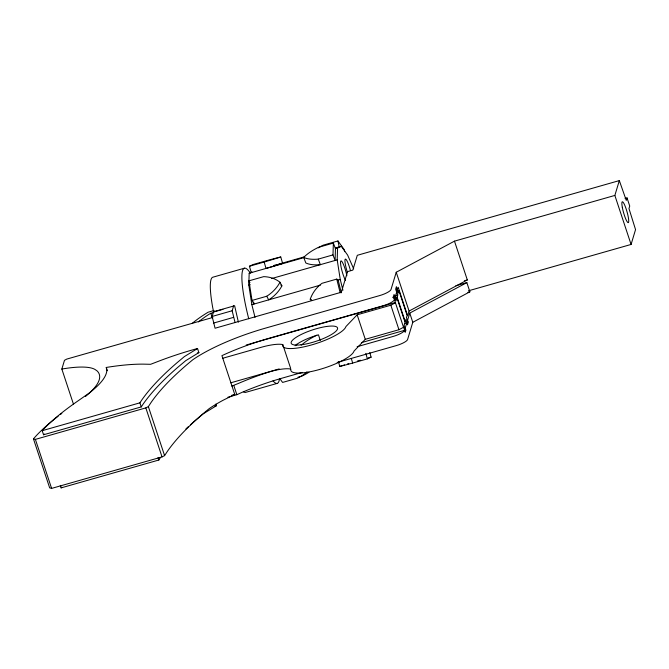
<?xml version="1.0" encoding="UTF-8"?>
<svg xmlns="http://www.w3.org/2000/svg" width="669" height="669" viewBox="0 0 669 669"><rect width="100%" height="100%" fill="white"/><g stroke="black" fill="none" stroke-linecap="round" stroke-linejoin="round"><path stroke-width="1" d="M255.031 317.39L251.853 304.663L248.801 285.061L249.177 273.236L251.962 271.949M333.363 243.081L335.462 248.634L335.094 260.467L332.986 254.906L333.363 243.081L318.628 247.279A32.447 14.626 -20.7 0 0 303.709 257.389L305.817 262.95A32.447 14.626 -20.7 0 0 320.359 264.665L318.26 259.104A32.447 14.626 -20.7 0 1 303.709 257.389M342.929 290.229L340.245 279.466L337.193 259.865L337.569 248.032L341.29 246.317L347.612 255.056L353.684 268.838M73.398 403.984L61.841 369.054L64.483 360.315L66.775 359.086L212.834 317.449M625.047 198.467L627.029 197.899L626.276 200.399L619.327 180.597L357.305 255.299L352.822 270.125L347.562 271.622L341.341 292.236L215.067 328.228L212.157 316.454L213.486 312.038L222.961 309.346M235.062 322.533L232.151 310.759L233.657 305.766M619.327 180.597L614.853 195.432L454.477 241.149L396.232 272.25L391.031 289.485A11.089 2.709 -18.3 0 1 379.566 295.606L265.685 328.069A84.135 20.53 -18.3 0 0 192.915 359.671A491.472 119.943 -18.3 0 0 151.119 402.412L148.367 406.61L145.825 407.898L35.39 439.382L33.45 438.856L36.26 435.703A301.761 73.649 -18.3 0 1 58.111 416.243M392.628 297.371L394.635 296.802L394.166 298.366L395.421 302.764L403.532 327.266L398.95 329.717L365.274 339.317L354.026 351.083A33.274 8.12 -18.3 0 1 319.631 369.455A33.274 8.12 -18.3 0 1 290.89 369.087A28.315 6.907 -18.3 0 0 270.134 371.579L230.671 382.827M394.919 298.341L396.934 297.764L395.989 300.883L394.635 296.802M399.008 290.898L407.112 315.408L406.451 317.591L407.806 321.672L407.237 323.545L405.891 319.464L405.23 321.647L397.118 297.136L397.779 294.954L396.424 290.873L396.993 289L398.348 293.081L399.008 290.898L397.018 291.458M403.532 327.266L404.979 331.046L405.447 329.483L404.101 325.393L405.038 322.274L396.934 297.764M396.232 272.25L409.077 311.052L407.638 315.801L398.18 287.21L397.428 289.702L396.408 286.641L395.655 289.142L396.667 292.202L395.07 297.513L394.058 294.444L393.397 296.635L394.409 299.695A11.089 2.709 -18.3 0 1 382.944 305.817L269.063 338.28A84.135 20.53 -18.3 0 0 221.924 355.649L234.769 394.451L223.295 400.154A84.135 20.53 -18.3 0 0 209.129 408.684A491.472 119.943 -18.3 0 0 167.342 451.433L164.591 455.631L162.04 456.919L51.605 488.403L49.673 487.877L33.45 438.856M404.804 323.411L406.811 322.843L405.205 328.144L405.882 330.193L405.222 332.376L404.544 330.335L361.402 342.637M337.184 362.447L396.123 345.647A11.089 2.709 -18.3 0 0 407.588 339.526L412.79 322.291L469.889 291.801L466.853 282.611L409.754 313.1L407.563 320.342L408.241 322.383L407.488 324.883L406.811 322.843M468.434 290.814L631.076 244.453L635.55 229.618L628.977 208.569L629.738 206.069L627.029 197.899M42.189 430.685L139.913 402.83L141.544 400.338A500.345 122.109 -18.3 0 1 177.226 362.573L184.385 356.585L197.539 348.516L198.894 352.596L185.731 360.666L178.573 366.654A500.345 122.109 -18.3 0 0 142.898 404.427L141.268 406.911L43.535 434.775L42.189 430.685L42.866 429.924A292.888 71.483 -18.3 0 1 77.713 401.091L88.994 393.188A135.347 33.032 -18.3 0 0 106.797 370.225L106.262 367.457L108.102 367.156A138.107 33.701 -18.3 0 1 143.383 364.137L150.617 364.304L160.928 360.34A100.283 24.477 -18.3 0 1 195.256 349.134L197.539 348.516M60.302 485.426L61.113 487.877L158.837 460.021L160.468 457.529M43.535 434.775L44.221 434.005M61.113 487.877L61.791 487.116M395.421 302.764L390.838 305.206L357.162 314.806L345.915 326.572A33.274 8.12 -18.3 0 1 311.52 344.945A33.274 8.12 -18.3 0 1 282.778 344.577A28.315 6.907 -18.3 0 0 262.022 347.069L222.56 358.316M213.67 312.339L209.364 314.062A104.264 25.447 -18.3 0 0 198.45 321.923M215.928 404.068L216.463 405.707L203.309 413.777L196.151 419.764A500.345 122.109 -18.3 0 0 190.406 424.807M409.077 311.052L467.322 279.951L454.477 241.149M251.276 272.634L249.428 266.245L253.15 264.523L267.876 260.325A32.447 0.82 -16.2 0 1 280.754 256.988L282.602 263.377A32.447 0.82 -16.2 0 1 266.011 268.436L264.163 262.039A32.447 0.82 -16.2 0 0 280.754 256.988M338.464 361.845L339.785 366.411A32.447 0.82 -16.2 0 0 352.655 363.066L367.39 358.868L371.111 357.154L369.79 352.588M231.817 386.072L238.273 383.496A84.135 20.53 -18.3 0 1 279.199 368.92M227.92 397.235L236.843 394.693L241.317 392.686A84.135 20.53 -18.3 0 1 282.243 378.11L302.221 372.416M214.122 310.5L208.109 312.214A110.929 27.069 -18.3 0 0 192.187 323.42M344.686 251.678L344.276 249.696L337.954 240.957L323.219 245.155A32.447 13.146 -11.7 0 0 318.302 247.839M249.428 266.245L264.163 262.039M244.503 268.177L212.934 277.183A59.884 9.818 74.1 0 0 212.742 307.732L213.587 311.729L234.627 305.733L238.398 322.157M273.713 265.585L276.69 264.732M278.68 264.163L304.554 256.787M335.253 248.04L341.29 246.317M249.177 273.236L303.818 257.657M335.462 248.634L337.569 248.032M318.26 259.104L332.986 254.906M253.635 302.003L253.952 304.061L252.021 300.44L248.968 280.838L263.703 276.64A32.447 25.531 -28.1 0 1 279.96 282.243L281.9 285.864A32.447 25.531 -28.1 0 1 268.687 299.863L266.747 296.242A32.447 25.531 -28.1 0 0 279.96 282.243M248.801 285.061L250.206 284.659M271.606 278.563L337.193 259.865M252.021 300.44L266.747 296.242M341.315 292.788L338.138 280.068L336.75 279.098L322.015 283.296A32.447 31.376 -55.1 0 0 310.215 299.235A32.447 31.376 -55.1 0 0 311.461 300.281M251.853 304.663L320.426 285.119M338.138 280.068L340.245 279.466M212.157 316.454L232.151 310.759M213.378 323.127L233.372 317.424M394.769 295.815L397.779 294.954M394.752 297.814L397.118 297.136M464.328 280.804L467.322 279.951M246.192 345.02L395.513 302.447M455.865 285.738L466.853 282.611M467.89 292.37L469.889 291.801M357.121 346.709L393.079 336.457A11.089 2.709 -18.3 0 0 404.544 330.335M231.758 395.312L234.769 394.451M297.981 377.232L301.903 376.112A32.447 14.626 -20.7 0 0 308.978 372.223M277.117 383.412L245.54 392.41A59.884 9.818 74.1 0 1 243.349 391.691M357.355 361.068L360.307 360.231M368.159 357.99L371.111 357.154M197.372 353.006L198.894 352.596M214.941 406.116L216.463 405.707M310.215 299.235L311.612 300.214M279.709 378.462L282.586 382.434L297.32 378.236A32.447 13.146 -11.7 0 0 306.946 371.905M248.968 280.838L249.938 282.653M345.53 280.361L344.686 278.697A10.871 1.781 74.1 0 1 340.521 262.231A10.871 1.781 74.1 0 1 344.995 268.629L345.814 271.338A10.871 1.781 74.1 0 1 346.86 275.762M614.853 195.432L631.076 244.453M409.754 313.1L412.79 322.291M390.838 305.206L398.95 329.717M357.162 314.806L365.274 339.317M320.317 340.488L318.452 334.826A24.427 5.962 -18.3 0 0 295.096 345.748M282.778 344.577L290.563 368.101M210.81 313.159L212.307 317.7M233.807 385.503L236.843 394.693M148.367 406.61L164.591 455.631M145.825 407.898L162.04 456.919M139.913 402.83L141.268 406.911M158.026 457.571L158.837 460.021M106.262 367.457L107.341 370.726M35.39 439.382L51.605 488.403M365.801 353.391L367.39 358.868M351.334 358.5L352.655 363.066M336.75 279.098L340.17 292.796M337.954 240.957L339.183 246.92M185.915 428.938A500.345 122.109 -18.3 0 1 188.173 426.839M61.841 369.054A68.129 16.625 -18.3 0 1 95.466 369.773L97.105 370.927A126.458 30.866 -18.3 0 1 85.381 396.533M60.319 414.554A301.761 73.649 -18.3 0 1 61.816 413.425M347.479 272.542A10.645 1.748 74.1 0 1 346.927 270.803L346.174 268.127A10.645 1.748 74.1 0 1 345.689 259.12A10.645 1.748 74.1 0 1 350.431 270.477M273.73 265.635A32.447 0.82 -16.2 0 1 274.967 265.3M276.146 264.991A32.447 0.82 -16.2 0 1 277.267 264.698M278.329 264.422A32.447 0.82 -16.2 0 1 282.602 263.377M339.785 366.411A32.447 0.82 -16.2 0 1 342.093 365.675M343.331 365.291A32.447 0.82 -16.2 0 1 344.627 364.889M347.345 364.053A32.447 0.82 -16.2 0 1 348.775 363.627M280.804 285.036A32.447 25.531 -28.1 0 1 281.9 285.864M279.508 378.696A59.884 9.818 74.1 0 1 273.019 380.845M248.734 318.762A59.884 9.818 74.1 0 1 250.306 273.019M296.15 345.522A74.66 18.222 -18.3 0 1 296.635 344.276M301.543 345.02A46.186 11.273 -18.3 0 1 316.83 335.194M622.304 207.298A10.871 1.781 74.1 0 0 628.258 222.668A10.871 1.781 74.1 0 0 625.331 206.662A10.871 1.781 74.1 0 0 622.304 207.298M300.966 344.828A24.427 5.962 -18.3 0 0 337.519 328.972A24.427 5.962 -18.3 0 0 304.562 332.928A24.427 5.962 -18.3 0 0 300.966 344.828"/></g></svg>
